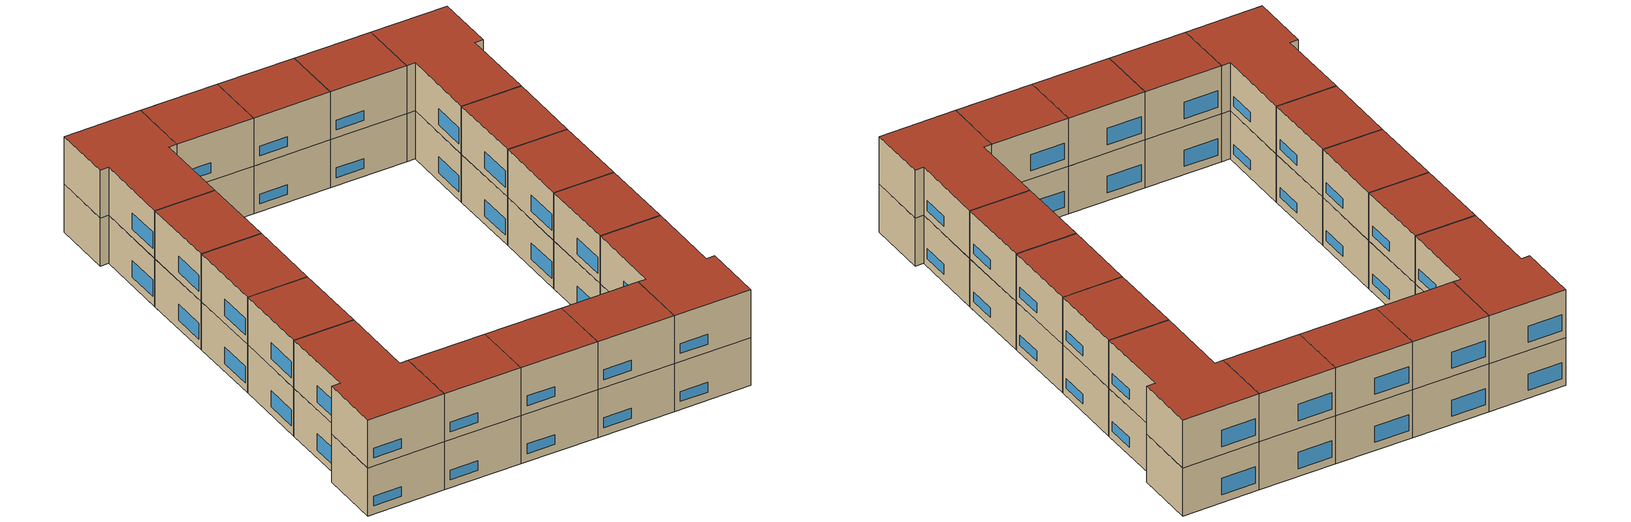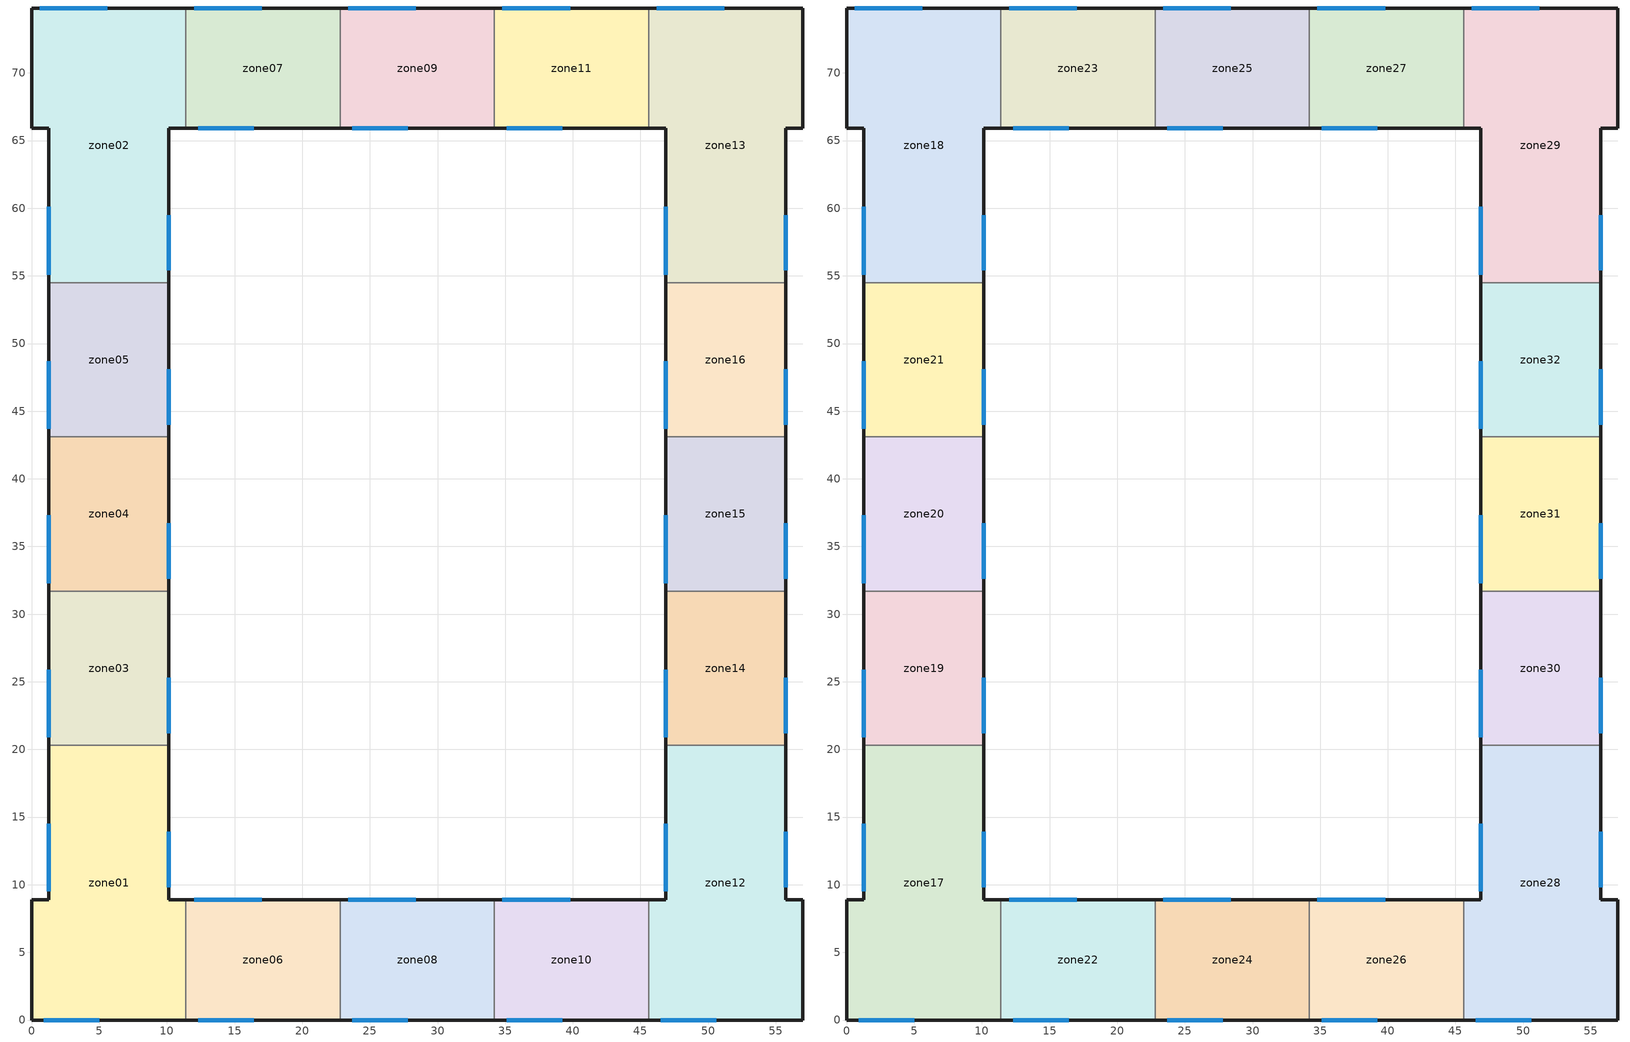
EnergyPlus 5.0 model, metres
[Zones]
zone01
 floor ground (GROUND_FLOOR): 0,0 0,8.9 1.25,8.9 1.25,20.3 10.15,20.3 10.15,8.9 11.4,8.9 11.4,0 z0
 wall outside (EXT_WALL): 11.4,8.9 10.15,8.9 10.15,20.3 / 1.25,20.3 1.25,8.9 0,8.9 0,0 11.4,0 z0:7.4
 wall to zone06 (ADJ_WALL): 11.4,0 11.4,8.9 z0:7.4
 wall to zone03 (ADJ_WALL): 10.15,20.3 1.25,20.3 z0:7.4
 window (EXT_WINDOW1): 0.9,0 5,0 / 10.15,9.8 10.15,13.9 z1.25:2.75; 1.25,14.5 1.25,9.5 z1.25:3.75
 ceiling to zone17 (ADJ_CEILING): 11.4,0 11.4,8.9 10.15,8.9 10.15,20.3 1.25,20.3 1.25,8.9 0,8.9 0,0 z7.4
zone02
 floor ground (GROUND_FLOOR): 1.25,65.9 0,65.9 0,74.8 11.4,74.8 11.4,65.9 10.15,65.9 10.15,54.5 1.25,54.5 z0
 wall outside (EXT_WALL): 11.4,74.8 0,74.8 0,65.9 1.25,65.9 1.25,54.5 / 10.15,54.5 10.15,65.9 11.4,65.9 z0:7.4
 wall to zone07 (ADJ_WALL): 11.4,65.9 11.4,74.8 z0:7.4
 wall to zone05 (ADJ_WALL): 1.25,54.5 10.15,54.5 z0:7.4
 window (EXT_WINDOW1): 5.6,74.8 0.6,74.8 / 1.25,60.1 1.25,55.1 z1.25:3.75; 10.15,55.4 10.15,59.5 z1.25:2.75
 ceiling to zone18 (ADJ_CEILING): 1.25,54.5 10.15,54.5 10.15,65.9 11.4,65.9 11.4,74.8 0,74.8 0,65.9 1.25,65.9 z7.4
zone03
 floor ground (GROUND_FLOOR): 1.25,31.7 10.15,31.7 10.15,20.3 1.25,20.3 z0
 wall outside (EXT_WALL): 10.15,20.3 10.15,31.7 / 1.25,31.7 1.25,20.3 z0:7.4
 wall to zone04 (ADJ_WALL): 10.15,31.7 1.25,31.7 z0:7.4
 wall to zone01 (ADJ_WALL): 1.25,20.3 10.15,20.3 z0:7.4
 window (EXT_WINDOW1): 10.15,21.2 10.15,25.3 z1.25:2.75; 1.25,25.9 1.25,20.9 z1.25:3.75
 ceiling to zone19 (ADJ_CEILING): 1.25,20.3 10.15,20.3 10.15,31.7 1.25,31.7 z7.4
zone04
 floor ground (GROUND_FLOOR): 1.25,43.1 10.15,43.1 10.15,31.7 1.25,31.7 z0
 wall outside (EXT_WALL): 10.15,31.7 10.15,43.1 / 1.25,43.1 1.25,31.7 z0:7.4
 wall to zone05 (ADJ_WALL): 10.15,43.1 1.25,43.1 z0:7.4
 wall to zone03 (ADJ_WALL): 1.25,31.7 10.15,31.7 z0:7.4
 window (EXT_WINDOW1): 10.15,32.6 10.15,36.7 z1.25:2.75; 1.25,37.3 1.25,32.3 z1.25:3.75
 ceiling to zone20 (ADJ_CEILING): 1.25,31.7 10.15,31.7 10.15,43.1 1.25,43.1 z7.4
zone05
 floor ground (GROUND_FLOOR): 1.25,54.5 10.15,54.5 10.15,43.1 1.25,43.1 z0
 wall outside (EXT_WALL): 10.15,43.1 10.15,54.5 / 1.25,54.5 1.25,43.1 z0:7.4
 wall to zone02 (ADJ_WALL): 10.15,54.5 1.25,54.5 z0:7.4
 wall to zone04 (ADJ_WALL): 1.25,43.1 10.15,43.1 z0:7.4
 window (EXT_WINDOW1): 10.15,44 10.15,48.1 z1.25:2.75; 1.25,48.7 1.25,43.7 z1.25:3.75
 ceiling to zone21 (ADJ_CEILING): 1.25,43.1 10.15,43.1 10.15,54.5 1.25,54.5 z7.4
zone06
 floor ground (GROUND_FLOOR): 11.4,8.9 22.8,8.9 22.8,0 11.4,0 z0
 wall outside (EXT_WALL): 22.8,8.9 11.4,8.9 / 11.4,0 22.8,0 z0:7.4
 wall to zone08 (ADJ_WALL): 22.8,0 22.8,8.9 z0:7.4
 wall to zone01 (ADJ_WALL): 11.4,8.9 11.4,0 z0:7.4
 window (EXT_WINDOW1): 12.3,0 16.4,0 z1.25:2.75; 17,8.9 12,8.9 z1.25:3.75
 ceiling to zone22 (ADJ_CEILING): 11.4,0 22.8,0 22.8,8.9 11.4,8.9 z7.4
zone07
 floor ground (GROUND_FLOOR): 11.4,74.8 22.8,74.8 22.8,65.9 11.4,65.9 z0
 wall outside (EXT_WALL): 22.8,74.8 11.4,74.8 / 11.4,65.9 22.8,65.9 z0:7.4
 wall to zone09 (ADJ_WALL): 22.8,65.9 22.8,74.8 z0:7.4
 wall to zone02 (ADJ_WALL): 11.4,74.8 11.4,65.9 z0:7.4
 window (EXT_WINDOW1): 12.3,65.9 16.4,65.9 z1.25:2.75; 17,74.8 12,74.8 z1.25:3.75
 ceiling to zone23 (ADJ_CEILING): 11.4,65.9 22.8,65.9 22.8,74.8 11.4,74.8 z7.4
zone08
 floor ground (GROUND_FLOOR): 22.8,8.9 34.2,8.9 34.2,0 22.8,0 z0
 wall outside (EXT_WALL): 34.2,8.9 22.8,8.9 / 22.8,0 34.2,0 z0:7.4
 wall to zone10 (ADJ_WALL): 34.2,0 34.2,8.9 z0:7.4
 wall to zone06 (ADJ_WALL): 22.8,8.9 22.8,0 z0:7.4
 window (EXT_WINDOW1): 23.7,0 27.8,0 z1.25:2.75; 28.4,8.9 23.4,8.9 z1.25:3.75
 ceiling to zone24 (ADJ_CEILING): 22.8,0 34.2,0 34.2,8.9 22.8,8.9 z7.4
zone09
 floor ground (GROUND_FLOOR): 22.8,74.8 34.2,74.8 34.2,65.9 22.8,65.9 z0
 wall outside (EXT_WALL): 34.2,74.8 22.8,74.8 / 22.8,65.9 34.2,65.9 z0:7.4
 wall to zone11 (ADJ_WALL): 34.2,65.9 34.2,74.8 z0:7.4
 wall to zone07 (ADJ_WALL): 22.8,74.8 22.8,65.9 z0:7.4
 window (EXT_WINDOW1): 23.7,65.9 27.8,65.9 z1.25:2.75; 28.4,74.8 23.4,74.8 z1.25:3.75
 ceiling to zone25 (ADJ_CEILING): 22.8,65.9 34.2,65.9 34.2,74.8 22.8,74.8 z7.4
zone10
 floor ground (GROUND_FLOOR): 34.2,8.9 45.6,8.9 45.6,0 34.2,0 z0
 wall outside (EXT_WALL): 45.6,8.9 34.2,8.9 / 34.2,0 45.6,0 z0:7.4
 wall to zone12 (ADJ_WALL): 45.6,0 45.6,8.9 z0:7.4
 wall to zone08 (ADJ_WALL): 34.2,8.9 34.2,0 z0:7.4
 window (EXT_WINDOW1): 35.1,0 39.2,0 z1.25:2.75; 39.8,8.9 34.8,8.9 z1.25:3.75
 ceiling to zone26 (ADJ_CEILING): 34.2,0 45.6,0 45.6,8.9 34.2,8.9 z7.4
zone11
 floor ground (GROUND_FLOOR): 34.2,74.8 45.6,74.8 45.6,65.9 34.2,65.9 z0
 wall outside (EXT_WALL): 45.6,74.8 34.2,74.8 / 34.2,65.9 45.6,65.9 z0:7.4
 wall to zone13 (ADJ_WALL): 45.6,65.9 45.6,74.8 z0:7.4
 wall to zone09 (ADJ_WALL): 34.2,74.8 34.2,65.9 z0:7.4
 window (EXT_WINDOW1): 35.1,65.9 39.2,65.9 z1.25:2.75; 39.8,74.8 34.8,74.8 z1.25:3.75
 ceiling to zone27 (ADJ_CEILING): 34.2,65.9 45.6,65.9 45.6,74.8 34.2,74.8 z7.4
zone12
 floor ground (GROUND_FLOOR): 45.6,0 45.6,8.9 46.85,8.9 46.85,20.3 55.75,20.3 55.75,8.9 57,8.9 57,0 z0
 wall outside (EXT_WALL): 45.6,0 57,0 57,8.9 55.75,8.9 55.75,20.3 / 46.85,20.3 46.85,8.9 45.6,8.9 z0:7.4
 wall to zone10 (ADJ_WALL): 45.6,8.9 45.6,0 z0:7.4
 wall to zone14 (ADJ_WALL): 55.75,20.3 46.85,20.3 z0:7.4
 window (EXT_WINDOW1): 46.5,0 50.6,0 / 55.75,9.8 55.75,13.9 z1.25:2.75; 46.85,14.5 46.85,9.5 z1.25:3.75
 ceiling to zone28 (ADJ_CEILING): 57,0 57,8.9 55.75,8.9 55.75,20.3 46.85,20.3 46.85,8.9 45.6,8.9 45.6,0 z7.4
zone13
 floor ground (GROUND_FLOOR): 46.85,65.9 45.6,65.9 45.6,74.8 57,74.8 57,65.9 55.75,65.9 55.75,54.5 46.85,54.5 z0
 wall outside (EXT_WALL): 45.6,65.9 46.85,65.9 46.85,54.5 / 55.75,54.5 55.75,65.9 57,65.9 57,74.8 45.6,74.8 z0:7.4
 wall to zone11 (ADJ_WALL): 45.6,74.8 45.6,65.9 z0:7.4
 wall to zone16 (ADJ_WALL): 46.85,54.5 55.75,54.5 z0:7.4
 window (EXT_WINDOW1): 51.2,74.8 46.2,74.8 / 46.85,60.1 46.85,55.1 z1.25:3.75; 55.75,55.4 55.75,59.5 z1.25:2.75
 ceiling to zone29 (ADJ_CEILING): 46.85,54.5 55.75,54.5 55.75,65.9 57,65.9 57,74.8 45.6,74.8 45.6,65.9 46.85,65.9 z7.4
zone14
 floor ground (GROUND_FLOOR): 46.85,31.7 55.75,31.7 55.75,20.3 46.85,20.3 z0
 wall outside (EXT_WALL): 55.75,20.3 55.75,31.7 / 46.85,31.7 46.85,20.3 z0:7.4
 wall to zone15 (ADJ_WALL): 55.75,31.7 46.85,31.7 z0:7.4
 wall to zone12 (ADJ_WALL): 46.85,20.3 55.75,20.3 z0:7.4
 window (EXT_WINDOW1): 55.75,21.2 55.75,25.3 z1.25:2.75; 46.85,25.9 46.85,20.9 z1.25:3.75
 ceiling to zone30 (ADJ_CEILING): 46.85,20.3 55.75,20.3 55.75,31.7 46.85,31.7 z7.4
zone15
 floor ground (GROUND_FLOOR): 46.85,43.1 55.75,43.1 55.75,31.7 46.85,31.7 z0
 wall outside (EXT_WALL): 55.75,31.7 55.75,43.1 / 46.85,43.1 46.85,31.7 z0:7.4
 wall to zone16 (ADJ_WALL): 55.75,43.1 46.85,43.1 z0:7.4
 wall to zone14 (ADJ_WALL): 46.85,31.7 55.75,31.7 z0:7.4
 window (EXT_WINDOW1): 55.75,32.6 55.75,36.7 z1.25:2.75; 46.85,37.3 46.85,32.3 z1.25:3.75
 ceiling to zone31 (ADJ_CEILING): 46.85,31.7 55.75,31.7 55.75,43.1 46.85,43.1 z7.4
zone16
 floor ground (GROUND_FLOOR): 46.85,54.5 55.75,54.5 55.75,43.1 46.85,43.1 z0
 wall outside (EXT_WALL): 55.75,43.1 55.75,54.5 / 46.85,54.5 46.85,43.1 z0:7.4
 wall to zone13 (ADJ_WALL): 55.75,54.5 46.85,54.5 z0:7.4
 wall to zone15 (ADJ_WALL): 46.85,43.1 55.75,43.1 z0:7.4
 window (EXT_WINDOW1): 55.75,44 55.75,48.1 z1.25:2.75; 46.85,48.7 46.85,43.7 z1.25:3.75
 ceiling to zone32 (ADJ_CEILING): 46.85,43.1 55.75,43.1 55.75,54.5 46.85,54.5 z7.4
zone17
 floor to zone01 (ADJ_CEILING): 0,0 0,8.9 1.25,8.9 1.25,20.3 10.15,20.3 10.15,8.9 11.4,8.9 11.4,0 z7.4
 wall outside (EXT_WALL): 11.4,8.9 10.15,8.9 10.15,20.3 / 1.25,20.3 1.25,8.9 0,8.9 0,0 11.4,0 z7.4:14.8
 wall to zone22 (ADJ_WALL): 11.4,0 11.4,8.9 z7.4:14.8
 wall to zone19 (ADJ_WALL): 10.15,20.3 1.25,20.3 z7.4:14.8
 window (EXT_WINDOW1): 0.9,0 5,0 / 10.15,9.8 10.15,13.9 z8.65:10.15; 1.25,14.5 1.25,9.5 z8.65:11.15
 roof outside (EXT_ROOF): 11.4,0 11.4,8.9 10.15,8.9 10.15,20.3 1.25,20.3 1.25,8.9 0,8.9 0,0 z14.8
zone18
 floor to zone02 (ADJ_CEILING): 1.25,65.9 0,65.9 0,74.8 11.4,74.8 11.4,65.9 10.15,65.9 10.15,54.5 1.25,54.5 z7.4
 wall outside (EXT_WALL): 11.4,74.8 0,74.8 0,65.9 1.25,65.9 1.25,54.5 / 10.15,54.5 10.15,65.9 11.4,65.9 z7.4:14.8
 wall to zone23 (ADJ_WALL): 11.4,65.9 11.4,74.8 z7.4:14.8
 wall to zone21 (ADJ_WALL): 1.25,54.5 10.15,54.5 z7.4:14.8
 window (EXT_WINDOW1): 5.6,74.8 0.6,74.8 / 1.25,60.1 1.25,55.1 z8.65:11.15; 10.15,55.4 10.15,59.5 z8.65:10.15
 roof outside (EXT_ROOF): 1.25,54.5 10.15,54.5 10.15,65.9 11.4,65.9 11.4,74.8 0,74.8 0,65.9 1.25,65.9 z14.8
zone19
 floor to zone03 (ADJ_CEILING): 1.25,31.7 10.15,31.7 10.15,20.3 1.25,20.3 z7.4
 wall outside (EXT_WALL): 10.15,20.3 10.15,31.7 / 1.25,31.7 1.25,20.3 z7.4:14.8
 wall to zone20 (ADJ_WALL): 10.15,31.7 1.25,31.7 z7.4:14.8
 wall to zone17 (ADJ_WALL): 1.25,20.3 10.15,20.3 z7.4:14.8
 window (EXT_WINDOW1): 10.15,21.2 10.15,25.3 z8.65:10.15; 1.25,25.9 1.25,20.9 z8.65:11.15
 roof outside (EXT_ROOF): 1.25,20.3 10.15,20.3 10.15,31.7 1.25,31.7 z14.8
zone20
 floor to zone04 (ADJ_CEILING): 1.25,43.1 10.15,43.1 10.15,31.7 1.25,31.7 z7.4
 wall outside (EXT_WALL): 10.15,31.7 10.15,43.1 / 1.25,43.1 1.25,31.7 z7.4:14.8
 wall to zone21 (ADJ_WALL): 10.15,43.1 1.25,43.1 z7.4:14.8
 wall to zone19 (ADJ_WALL): 1.25,31.7 10.15,31.7 z7.4:14.8
 window (EXT_WINDOW1): 10.15,32.6 10.15,36.7 z8.65:10.15; 1.25,37.3 1.25,32.3 z8.65:11.15
 roof outside (EXT_ROOF): 1.25,31.7 10.15,31.7 10.15,43.1 1.25,43.1 z14.8
zone21
 floor to zone05 (ADJ_CEILING): 1.25,54.5 10.15,54.5 10.15,43.1 1.25,43.1 z7.4
 wall outside (EXT_WALL): 10.15,43.1 10.15,54.5 / 1.25,54.5 1.25,43.1 z7.4:14.8
 wall to zone18 (ADJ_WALL): 10.15,54.5 1.25,54.5 z7.4:14.8
 wall to zone20 (ADJ_WALL): 1.25,43.1 10.15,43.1 z7.4:14.8
 window (EXT_WINDOW1): 10.15,44 10.15,48.1 z8.65:10.15; 1.25,48.7 1.25,43.7 z8.65:11.15
 roof outside (EXT_ROOF): 1.25,43.1 10.15,43.1 10.15,54.5 1.25,54.5 z14.8
zone22
 floor to zone06 (ADJ_CEILING): 11.4,8.9 22.8,8.9 22.8,0 11.4,0 z7.4
 wall outside (EXT_WALL): 22.8,8.9 11.4,8.9 / 11.4,0 22.8,0 z7.4:14.8
 wall to zone24 (ADJ_WALL): 22.8,0 22.8,8.9 z7.4:14.8
 wall to zone17 (ADJ_WALL): 11.4,8.9 11.4,0 z7.4:14.8
 window (EXT_WINDOW1): 12.3,0 16.4,0 z8.65:10.15; 17,8.9 12,8.9 z8.65:11.15
 roof outside (EXT_ROOF): 11.4,0 22.8,0 22.8,8.9 11.4,8.9 z14.8
zone23
 floor to zone07 (ADJ_CEILING): 11.4,74.8 22.8,74.8 22.8,65.9 11.4,65.9 z7.4
 wall outside (EXT_WALL): 22.8,74.8 11.4,74.8 / 11.4,65.9 22.8,65.9 z7.4:14.8
 wall to zone25 (ADJ_WALL): 22.8,65.9 22.8,74.8 z7.4:14.8
 wall to zone18 (ADJ_WALL): 11.4,74.8 11.4,65.9 z7.4:14.8
 window (EXT_WINDOW1): 12.3,65.9 16.4,65.9 z8.65:10.15; 17,74.8 12,74.8 z8.65:11.15
 roof outside (EXT_ROOF): 11.4,65.9 22.8,65.9 22.8,74.8 11.4,74.8 z14.8
zone24
 floor to zone08 (ADJ_CEILING): 22.8,8.9 34.2,8.9 34.2,0 22.8,0 z7.4
 wall outside (EXT_WALL): 34.2,8.9 22.8,8.9 / 22.8,0 34.2,0 z7.4:14.8
 wall to zone26 (ADJ_WALL): 34.2,0 34.2,8.9 z7.4:14.8
 wall to zone22 (ADJ_WALL): 22.8,8.9 22.8,0 z7.4:14.8
 window (EXT_WINDOW1): 23.7,0 27.8,0 z8.65:10.15; 28.4,8.9 23.4,8.9 z8.65:11.15
 roof outside (EXT_ROOF): 22.8,0 34.2,0 34.2,8.9 22.8,8.9 z14.8
zone25
 floor to zone09 (ADJ_CEILING): 22.8,74.8 34.2,74.8 34.2,65.9 22.8,65.9 z7.4
 wall outside (EXT_WALL): 34.2,74.8 22.8,74.8 / 22.8,65.9 34.2,65.9 z7.4:14.8
 wall to zone27 (ADJ_WALL): 34.2,65.9 34.2,74.8 z7.4:14.8
 wall to zone23 (ADJ_WALL): 22.8,74.8 22.8,65.9 z7.4:14.8
 window (EXT_WINDOW1): 23.7,65.9 27.8,65.9 z8.65:10.15; 28.4,74.8 23.4,74.8 z8.65:11.15
 roof outside (EXT_ROOF): 22.8,65.9 34.2,65.9 34.2,74.8 22.8,74.8 z14.8
zone26
 floor to zone10 (ADJ_CEILING): 34.2,8.9 45.6,8.9 45.6,0 34.2,0 z7.4
 wall outside (EXT_WALL): 45.6,8.9 34.2,8.9 / 34.2,0 45.6,0 z7.4:14.8
 wall to zone28 (ADJ_WALL): 45.6,0 45.6,8.9 z7.4:14.8
 wall to zone24 (ADJ_WALL): 34.2,8.9 34.2,0 z7.4:14.8
 window (EXT_WINDOW1): 35.1,0 39.2,0 z8.65:10.15; 39.8,8.9 34.8,8.9 z8.65:11.15
 roof outside (EXT_ROOF): 34.2,0 45.6,0 45.6,8.9 34.2,8.9 z14.8
zone27
 floor to zone11 (ADJ_CEILING): 34.2,74.8 45.6,74.8 45.6,65.9 34.2,65.9 z7.4
 wall outside (EXT_WALL): 45.6,74.8 34.2,74.8 / 34.2,65.9 45.6,65.9 z7.4:14.8
 wall to zone29 (ADJ_WALL): 45.6,65.9 45.6,74.8 z7.4:14.8
 wall to zone25 (ADJ_WALL): 34.2,74.8 34.2,65.9 z7.4:14.8
 window (EXT_WINDOW1): 35.1,65.9 39.2,65.9 z8.65:10.15; 39.8,74.8 34.8,74.8 z8.65:11.15
 roof outside (EXT_ROOF): 34.2,65.9 45.6,65.9 45.6,74.8 34.2,74.8 z14.8
zone28
 floor to zone12 (ADJ_CEILING): 45.6,0 45.6,8.9 46.85,8.9 46.85,20.3 55.75,20.3 55.75,8.9 57,8.9 57,0 z7.4
 wall outside (EXT_WALL): 45.6,0 57,0 57,8.9 55.75,8.9 55.75,20.3 / 46.85,20.3 46.85,8.9 45.6,8.9 z7.4:14.8
 wall to zone26 (ADJ_WALL): 45.6,8.9 45.6,0 z7.4:14.8
 wall to zone30 (ADJ_WALL): 55.75,20.3 46.85,20.3 z7.4:14.8
 window (EXT_WINDOW1): 46.5,0 50.6,0 / 55.75,9.8 55.75,13.9 z8.65:10.15; 46.85,14.5 46.85,9.5 z8.65:11.15
 roof outside (EXT_ROOF): 57,0 57,8.9 55.75,8.9 55.75,20.3 46.85,20.3 46.85,8.9 45.6,8.9 45.6,0 z14.8
zone29
 floor to zone13 (ADJ_CEILING): 46.85,65.9 45.6,65.9 45.6,74.8 57,74.8 57,65.9 55.75,65.9 55.75,54.5 46.85,54.5 z7.4
 wall outside (EXT_WALL): 45.6,65.9 46.85,65.9 46.85,54.5 / 55.75,54.5 55.75,65.9 57,65.9 57,74.8 45.6,74.8 z7.4:14.8
 wall to zone27 (ADJ_WALL): 45.6,74.8 45.6,65.9 z7.4:14.8
 wall to zone32 (ADJ_WALL): 46.85,54.5 55.75,54.5 z7.4:14.8
 window (EXT_WINDOW1): 51.2,74.8 46.2,74.8 / 46.85,60.1 46.85,55.1 z8.65:11.15; 55.75,55.4 55.75,59.5 z8.65:10.15
 roof outside (EXT_ROOF): 46.85,54.5 55.75,54.5 55.75,65.9 57,65.9 57,74.8 45.6,74.8 45.6,65.9 46.85,65.9 z14.8
zone30
 floor to zone14 (ADJ_CEILING): 46.85,31.7 55.75,31.7 55.75,20.3 46.85,20.3 z7.4
 wall outside (EXT_WALL): 55.75,20.3 55.75,31.7 / 46.85,31.7 46.85,20.3 z7.4:14.8
 wall to zone31 (ADJ_WALL): 55.75,31.7 46.85,31.7 z7.4:14.8
 wall to zone28 (ADJ_WALL): 46.85,20.3 55.75,20.3 z7.4:14.8
 window (EXT_WINDOW1): 55.75,21.2 55.75,25.3 z8.65:10.15; 46.85,25.9 46.85,20.9 z8.65:11.15
 roof outside (EXT_ROOF): 46.85,20.3 55.75,20.3 55.75,31.7 46.85,31.7 z14.8
zone31
 floor to zone15 (ADJ_CEILING): 46.85,43.1 55.75,43.1 55.75,31.7 46.85,31.7 z7.4
 wall outside (EXT_WALL): 55.75,31.7 55.75,43.1 / 46.85,43.1 46.85,31.7 z7.4:14.8
 wall to zone32 (ADJ_WALL): 55.75,43.1 46.85,43.1 z7.4:14.8
 wall to zone30 (ADJ_WALL): 46.85,31.7 55.75,31.7 z7.4:14.8
 window (EXT_WINDOW1): 55.75,32.6 55.75,36.7 z8.65:10.15; 46.85,37.3 46.85,32.3 z8.65:11.15
 roof outside (EXT_ROOF): 46.85,31.7 55.75,31.7 55.75,43.1 46.85,43.1 z14.8
zone32
 floor to zone16 (ADJ_CEILING): 46.85,54.5 55.75,54.5 55.75,43.1 46.85,43.1 z7.4
 wall outside (EXT_WALL): 55.75,43.1 55.75,54.5 / 46.85,54.5 46.85,43.1 z7.4:14.8
 wall to zone29 (ADJ_WALL): 55.75,54.5 46.85,54.5 z7.4:14.8
 wall to zone31 (ADJ_WALL): 46.85,43.1 55.75,43.1 z7.4:14.8
 window (EXT_WINDOW1): 55.75,44 55.75,48.1 z8.65:10.15; 46.85,48.7 46.85,43.7 z8.65:11.15
 roof outside (EXT_ROOF): 46.85,43.1 55.75,43.1 55.75,54.5 46.85,54.5 z14.8
[Building]
zone03: North Axis {deg}=0; Terrain=City; Loads Convergence Tolerance Value=0; Temperature Convergence Tolerance Value {deltaC}=0; Solar Distribution=FullInteriorAndExterior; Maximum Number of Warmup Days=0
[Site:Location]
not used: Latitude {deg}=0; Longitude {deg}=0; Time Zone {hr}=0; Elevation {m}=0
[Construction]
GROUND_FLOOR; EXT_WALL; EXT_ROOF; ADJ_WALL; ADJ_CEILING; EXT_WINDOW1: 
[WindowProperty:ShadingControl]
ESHADE=0; ISHADE=INPUT 1*MAX_ISHADE : SHADECNTRL=ISHADE_INTERNAL
[SurfaceProperty:OtherSideCoefficients]
BOUNDARY=IDENTICAL; BOUNDARY=INPUT 1*TBOUNDARY; BOUNDARY=INPUT 1*TBOUNDARY_2; BOUNDARY=INPUT 1*TBOUNDARY_3; BOUNDARY=INPUT 1*TGROUND; BOUNDARY=20; BOUNDARY=15
[Zone]
zone01; zone02; zone03; zone04; zone05; zone06; zone07; zone08; zone09; zone10; zone11; zone12; zone13; zone14; zone15; zone16; zone17; zone18; zone19; zone20; zone21; zone22; zone23; zone24; zone25; zone26; zone27; zone28; zone29; zone30; zone31; zone32: 0, 0, 0, 0, , 1
